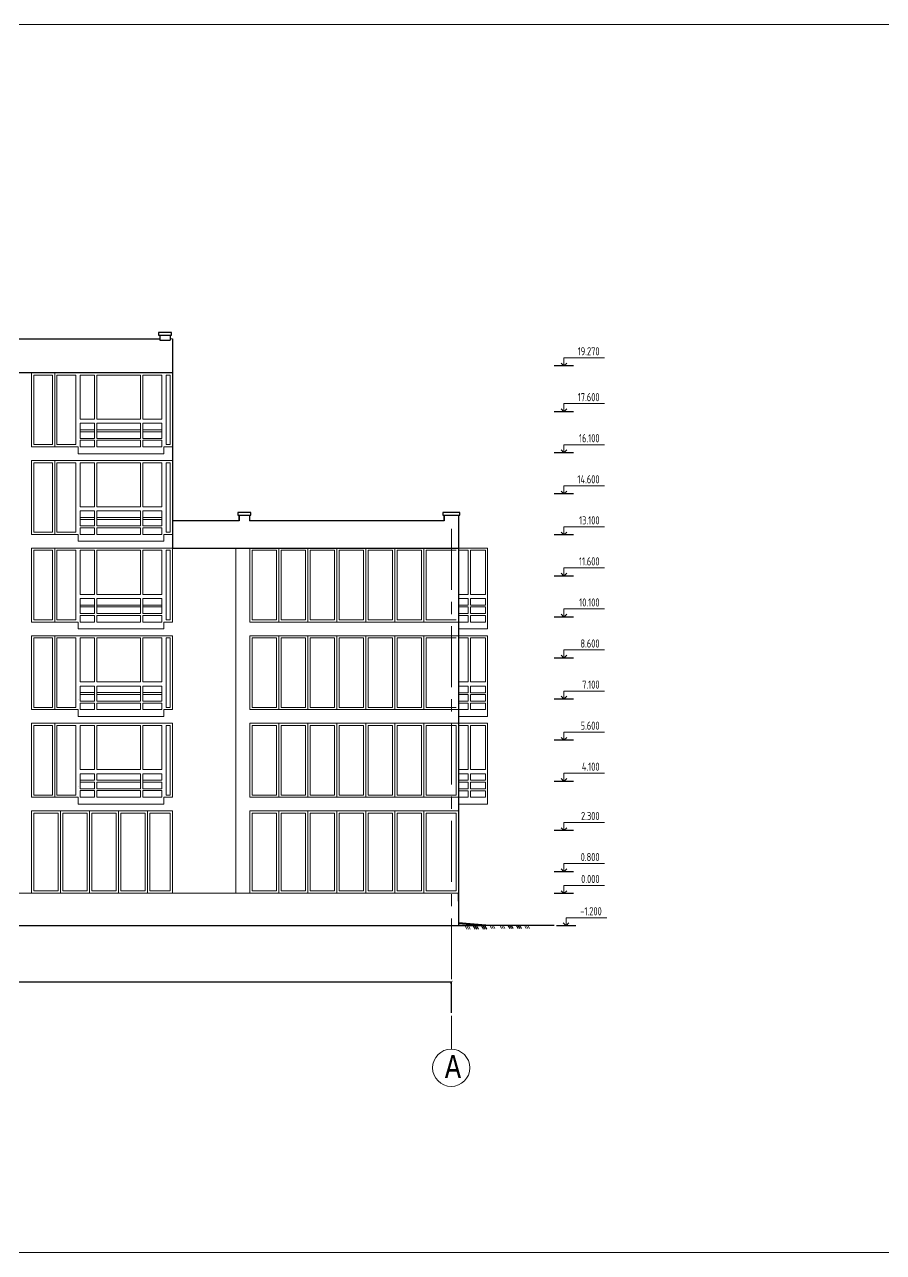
# Model space of a CAD drawing. Header units: millimetres. Extents: x -689206 to 4969298, y -1019800 to 703299.
# Drawn here: x 751656 to 783052, y -754220 to -709365 of the extents above; entities that cross this region are included whole.
import ezdxf

# ---------------------------------------------------------------- set-up
doc = ezdxf.new("R2010")
doc.units = ezdxf.units.MM
doc.linetypes.add('осеваяX2', pattern=[101.6, 63.5, -12.7, 12.7, -12.7])
doc.layers.add('РАЗМЕРЫ', color=7, linetype='Continuous', lineweight=9)
for name, color, linetype in [('разрез1-1', 7, 'Continuous'), ('разрез2-2', 7, 'Continuous'), ('сетка', 104, 'Continuous')]:
    doc.layers.add(name, color=color, linetype=linetype)
doc.styles.add('Аннотативный', font='isocteur.ttf', dxfattribs={"width": 0.7, "height": 250})
doc.dimstyles.new('Аннотативный', dxfattribs={"dimscale": 0, "dimtxt": 250, "dimasz": 100, "dimexe": 1.25, "dimexo": 0.625, "dimtad": 1, "dimdec": 0, "dimtxsty": 'Аннотативный', "dimblk": 'ARCHTICK', "dimcen": 2.5, "dimadec": 0, "dimazin": 0, "dimtfac": 1, "dimtdec": 0, "dimtmove": 0, "dimatfit": 3, "dimfxl": 1, "dimarcsym": 0})

# ---------------------------------------------------------------- blocks, each defined once
blk = doc.blocks.new('_ArchTick')
at = {"color": 0, "linetype": 'ByBlock', "const_width": 0.15}
blk.add_lwpolyline([(-0.5, -0.5), (0.5, 0.5)], dxfattribs=at)
blk = doc.blocks.new('*D4720')
at = {"layer": 'Defpoints', "color": 0, "lineweight": 5, "ltscale": 35, "transparency": 16777216}
for p in [(729499, -744348), (729499, -744348), (767258, -745467)]:
    blk.add_point(p, dxfattribs=at)
at = {"layer": 'РАЗМЕРЫ', "color": 0, "lineweight": -2, "ltscale": 35, "transparency": 16777216}
for p, q in [((767258, -744348), (729499, -744348)), ((729499, -744349), (729499, -744349)), ((767258, -745467), (767258, -744347))]:
    blk.add_line(p, q, dxfattribs=at)
at = {"layer": 'РАЗМЕРЫ', "color": 0, "lineweight": -2, "ltscale": 35, "transparency": 16777216, "xscale": 100, "yscale": 100, "zscale": 100, "rotation": 180}
blk.add_blockref('_ArchTick', (729499, -744348), dxfattribs=at)
at = {"layer": 'РАЗМЕРЫ', "color": 0, "lineweight": -2, "ltscale": 35, "transparency": 16777216, "xscale": 100, "yscale": 100, "zscale": 100}
blk.add_blockref('_ArchTick', (767258, -744348), dxfattribs=at)
at = {"layer": 'РАЗМЕРЫ', "color": 0, "lineweight": 5, "ltscale": 35, "transparency": 16777216, "insert": (748378, -744222), "char_height": 250, "attachment_point": 5, "style": 'Аннотативный'}
blk.add_mtext('37700', dxfattribs=at)

msp = doc.modelspace()

# ---------------------------------------------------------------- linework, layer by layer
at = {"layer": 'РАЗМЕРЫ', "lineweight": 30, "ltscale": 35}
for p, q in [((738827.6, -720839.6), (756602.7, -720839.6)), ((756602.7, -720891.3), (756982.7, -720891.3)), ((757062.7, -720839.6), (757062.7, -728491.3)), ((757062.7, -722091.3), (738420.7, -722091.3)), ((759500.8, -727491.3), (757062.7, -727491.3)), ((759500.8, -727191.3), (759450.8, -727191.3)), ((759450.8, -727191.3), (759450.8, -727291.3)), ((759450.8, -727291.3), (759500.8, -727291.3)), ((759930.8, -727191.3), (759500.8, -727191.3)), ((759500.8, -727291.3), (759500.8, -727491.3)), ((759500.8, -727491.3), (759500.8, -727291.3)), ((759500.8, -727491.3), (759500.8, -727291.3)), ((759500.8, -727291.3), (759880.8, -727291.3)), ((759880.8, -727291.3), (759880.8, -727491.3)), ((759880.8, -727291.3), (759930.8, -727291.3)), ((766999, -727491.3), (759880.8, -727491.3)), ((759930.8, -727291.3), (759930.8, -727191.3)), ((766999, -727191.3), (766949, -727191.3)), ((766949, -727191.3), (766949, -727291.3)), ((766949, -727291.3), (766999, -727291.3)), ((767562.8, -727191.3), (766999, -727191.3)), ((766999, -727491.3), (766999, -727291.3)), ((766999, -727291.3), (767512.8, -727291.3)), ((766999, -727291.3), (766999, -727491.3)), ((767512.8, -727291.3), (767512.8, -741091.3)), ((767512.8, -727291.3), (767562.8, -727291.3)), ((767562.8, -727291.3), (767562.8, -727191.3)), ((757062.7, -728491.3), (767512.8, -728491.3)), ((767512.8, -741391.3), (767512.8, -741091.3)), ((767512.8, -741091.3), (767512.8, -742291.3)), ((767512.8, -742291.3), (729190.8, -742291.3))]:
    msp.add_line(p, q, dxfattribs=at)
at = {"layer": 'РАЗМЕРЫ', "lineweight": 5, "ltscale": 35}
for p, q in [((756982.7, -720839.6), (757062.7, -720839.6)), ((751910.7, -722091.3), (751910.7, -724791.3)), ((752680.4, -722171.3), (751990.7, -722171.3)), ((751990.7, -722171.3), (751990.7, -724711.3)), ((752680.4, -722171.3), (752680.4, -724711.3)), ((752760.4, -724791.3), (752760.4, -722091.3)), ((753530, -722171.3), (752840.4, -722171.3)), ((752840.4, -722171.3), (752840.4, -724711.3)), ((753530, -724711.3), (753530, -722171.3)), ((753690, -723781), (753690, -722171.3)), ((754218.7, -722171.3), (753690, -722171.3)), ((754218.7, -723781), (754218.7, -722171.3)), ((754298.7, -722171.3), (754298.7, -723781)), ((755898.7, -722171.3), (754298.7, -722171.3)), ((755898.7, -723781), (755898.7, -722171.3)), ((755978.7, -722171.3), (755978.7, -723781)), ((756680, -722171.3), (755978.7, -722171.3)), ((756680, -723781), (756680, -722171.3)), ((756750, -722091.3), (756830, -722091.3)), ((756830, -722171.3), (756830, -724711.3)), ((756982.7, -722171.3), (756830, -722171.3)), ((756982.7, -724711.3), (756982.7, -722171.3)), ((754218.7, -723781), (753690, -723781)), ((753690, -724481), (753690, -723931)), ((753690, -724171), (753690, -723931)), ((753690, -723931), (754218.7, -723931)), ((754218.7, -724481), (754218.7, -723931)), ((755898.7, -723781), (754298.7, -723781)), ((754298.7, -723931), (754298.7, -724481)), ((754298.7, -723931), (755898.7, -723931)), ((755898.7, -724481), (755898.7, -723931)), ((756680, -723781), (755978.7, -723781)), ((755978.7, -723931), (755978.7, -724481)), ((755978.7, -723931), (756680, -723931)), ((756680, -724481), (756680, -723931)), ((754218.7, -724171), (753690, -724171)), ((753690, -724481), (753690, -724241)), ((753690, -724241), (754218.7, -724241)), ((755898.7, -724171), (754298.7, -724171)), ((754298.7, -724241), (755898.7, -724241)), ((756680, -724171), (755978.7, -724171)), ((755978.7, -724241), (756680, -724241)), ((756680, -724241), (756680, -724171)), ((753610, -724791.3), (751910.7, -724791.3)), ((751990.7, -724711.3), (752680.4, -724711.3)), ((752840.4, -724711.3), (753530, -724711.3)), ((753610, -724791.3), (753610, -725041.3)), ((753690, -724481), (754218.7, -724481)), ((754218.7, -724551), (753690, -724551)), ((753690, -724791.3), (753690, -724551)), ((754218.7, -724791.3), (753690, -724791.3)), ((754218.7, -724791.3), (753690, -724791.3)), ((754218.7, -724791.3), (754218.7, -724551)), ((754298.7, -724481), (755898.7, -724481)), ((754298.7, -724551), (754298.7, -724791.3)), ((755898.7, -724551), (754298.7, -724551)), ((755898.7, -724791.3), (754298.7, -724791.3)), ((755898.7, -724791.3), (754298.7, -724791.3)), ((755898.7, -724791.3), (755898.7, -724551)), ((755978.7, -724481), (756680, -724481)), ((755978.7, -724551), (755978.7, -724791.3)), ((756680, -724551), (755978.7, -724551)), ((756680, -724791.3), (755978.7, -724791.3)), ((756680, -724791.3), (755978.7, -724791.3)), ((756680, -724791.3), (756680, -724551)), ((757062.7, -724791.3), (756750, -724791.3)), ((756750, -724791.3), (756750, -725041.3)), ((756750, -724791.3), (756750, -724841.3)), ((756830, -724711.3), (756982.7, -724711.3)), ((757062.7, -725291.3), (757062.7, -724791.3)), ((751910.7, -725291.3), (751910.7, -727991.3)), ((751910.7, -725291.3), (757062.7, -725291.3)), ((752760.4, -727991.3), (752760.4, -725291.3)), ((756750, -725041.3), (753610, -725041.3)), ((752680.4, -725371.3), (751990.7, -725371.3)), ((751990.7, -725371.3), (751990.7, -727911.3)), ((752680.4, -725371.3), (752680.4, -727911.3)), ((753530, -725371.3), (752840.4, -725371.3)), ((752840.4, -725371.3), (752840.4, -727911.3)), ((753530, -727911.3), (753530, -725371.3)), ((753690, -726981), (753690, -725371.3)), ((754218.7, -725371.3), (753690, -725371.3)), ((754218.7, -726981), (754218.7, -725371.3)), ((754298.7, -725371.3), (754298.7, -726981)), ((755898.7, -725371.3), (754298.7, -725371.3)), ((755898.7, -726981), (755898.7, -725371.3)), ((755978.7, -725371.3), (755978.7, -726981)), ((756680, -725371.3), (755978.7, -725371.3)), ((756680, -726981), (756680, -725371.3)), ((756830, -725371.3), (756830, -727911.3)), ((756982.7, -725371.3), (756830, -725371.3)), ((756982.7, -727911.3), (756982.7, -725371.3)), ((754218.7, -726981), (753690, -726981)), ((755898.7, -726981), (754298.7, -726981)), ((756680, -726981), (755978.7, -726981)), ((753690, -727681), (753690, -727131)), ((753690, -727371), (753690, -727131)), ((753690, -727131), (754218.7, -727131)), ((754218.7, -727371), (753690, -727371)), ((753690, -727681), (753690, -727441)), ((753690, -727441), (754218.7, -727441)), ((754218.7, -727681), (754218.7, -727131)), ((754298.7, -727131), (754298.7, -727681)), ((754298.7, -727131), (755898.7, -727131)), ((755898.7, -727371), (754298.7, -727371)), ((754298.7, -727441), (755898.7, -727441)), ((755898.7, -727681), (755898.7, -727131)), ((755978.7, -727131), (755978.7, -727681)), ((755978.7, -727131), (756680, -727131)), ((756680, -727371), (755978.7, -727371)), ((755978.7, -727441), (756680, -727441)), ((756680, -727681), (756680, -727131)), ((756680, -727441), (756680, -727371)), ((753610, -727991.3), (751910.7, -727991.3)), ((751990.7, -727911.3), (752680.4, -727911.3)), ((752840.4, -727911.3), (753530, -727911.3)), ((753610, -727991.3), (753610, -728241.3)), ((753610, -727991.3), (753610, -728241.3)), ((753690, -727681), (754218.7, -727681)), ((754218.7, -727751), (753690, -727751)), ((753690, -727991.3), (753690, -727751)), ((754218.7, -727991.3), (753690, -727991.3)), ((754218.7, -727991.3), (754218.7, -727751)), ((754298.7, -727681), (755898.7, -727681)), ((754298.7, -727751), (754298.7, -727991.3)), ((755898.7, -727751), (754298.7, -727751)), ((755898.7, -727991.3), (754298.7, -727991.3)), ((755898.7, -727991.3), (755898.7, -727751)), ((755978.7, -727681), (756680, -727681)), ((755978.7, -727751), (755978.7, -727991.3)), ((756680, -727751), (755978.7, -727751)), ((756680, -727991.3), (755978.7, -727991.3)), ((756680, -727991.3), (756680, -727751)), ((757062.7, -727991.3), (756750, -727991.3)), ((756750, -727991.3), (756750, -728241.3)), ((756750, -727991.3), (756750, -728041.3)), ((756830, -727911.3), (756982.7, -727911.3)), ((757062.7, -728491.3), (757062.7, -727991.3)), ((756750, -728241.3), (753610, -728241.3)), ((751910.7, -728491.3), (751910.7, -731191.3)), ((757062.7, -728491.3), (751910.7, -728491.3)), ((752680.4, -728571.3), (751990.7, -728571.3)), ((751990.7, -728571.3), (751990.7, -731111.3)), ((752680.4, -728571.3), (752680.4, -731111.3)), ((752760.4, -731191.3), (752760.4, -728491.3)), ((753530, -728571.3), (752840.4, -728571.3)), ((752840.4, -728571.3), (752840.4, -731111.3)), ((753530, -731111.3), (753530, -728571.3)), ((753690, -730181), (753690, -728571.3)), ((754218.7, -728571.3), (753690, -728571.3)), ((754218.7, -730181), (754218.7, -728571.3)), ((754298.7, -728571.3), (754298.7, -730181)), ((755898.7, -728571.3), (754298.7, -728571.3)), ((755898.7, -730181), (755898.7, -728571.3)), ((755978.7, -728571.3), (755978.7, -730181)), ((756680, -728571.3), (755978.7, -728571.3)), ((756680, -730181), (756680, -728571.3)), ((756830, -728571.3), (756830, -731111.3)), ((756982.7, -728571.3), (756830, -728571.3)), ((756982.7, -731111.3), (756982.7, -728571.3)), ((757062.7, -728491.3), (757062.7, -731191.3)), ((759383.2, -728491.3), (759383.2, -741091.3)), ((759890.7, -728491.3), (759890.7, -731191.3)), ((759970.7, -731111.3), (759970.7, -728571.3)), ((759970.7, -728571.3), (760870.7, -728571.3)), ((760870.7, -731111.3), (760870.7, -728571.3)), ((760870.7, -731111.3), (760870.7, -728571.3)), ((760950.7, -731111.3), (760950.7, -728491.3)), ((760950.7, -728491.3), (760950.7, -731191.3)), ((760950.7, -731191.3), (760950.7, -728491.3)), ((761030.7, -731111.3), (761030.7, -728571.3)), ((761030.7, -728571.3), (761930.7, -728571.3)), ((761930.7, -728571.3), (761930.7, -731111.3)), ((761930.7, -731111.3), (761930.7, -728571.3)), ((761930.7, -731111.3), (761930.7, -728571.3)), ((762010.7, -731111.3), (762010.7, -728491.3)), ((762010.7, -728491.3), (762010.7, -731191.3)), ((762010.7, -731191.3), (762010.7, -728491.3)), ((762090.7, -731111.3), (762090.7, -728571.3)), ((762090.7, -728571.3), (762990.7, -728571.3)), ((762990.7, -728571.3), (762990.7, -731111.3)), ((762990.7, -728571.3), (762990.7, -731111.3)), ((762990.7, -731111.3), (762990.7, -728571.3)), ((762990.7, -731111.3), (762990.7, -728571.3)), ((763070.7, -731111.3), (763070.7, -728491.3)), ((763070.7, -728491.3), (763070.7, -731191.3)), ((763070.7, -731191.3), (763070.7, -728491.3)), ((763150.7, -731111.3), (763150.7, -728571.3)), ((763150.7, -728571.3), (764050.7, -728571.3)), ((764050.7, -728571.3), (764050.7, -731111.3)), ((764050.7, -728571.3), (764050.7, -731111.3)), ((764050.7, -728571.3), (764050.7, -731111.3)), ((764050.7, -731111.3), (764050.7, -728571.3)), ((764050.7, -731111.3), (764050.7, -728571.3)), ((764130.7, -731111.3), (764130.7, -728491.3)), ((764130.7, -728491.3), (764130.7, -731191.3)), ((764130.7, -731191.3), (764130.7, -728491.3)), ((764210.7, -731111.3), (764210.7, -728571.3)), ((764210.7, -728571.3), (765110.7, -728571.3)), ((765110.7, -728571.3), (765110.7, -731111.3)), ((765110.7, -728571.3), (765110.7, -731111.3)), ((765110.7, -728571.3), (765110.7, -731111.3)), ((765110.7, -728571.3), (765110.7, -731111.3)), ((765110.7, -731111.3), (765110.7, -728571.3)), ((765110.7, -731111.3), (765110.7, -728571.3)), ((765190.7, -731111.3), (765190.7, -728491.3)), ((765190.7, -728491.3), (765190.7, -731191.3)), ((765190.7, -731191.3), (765190.7, -728491.3)), ((765270.7, -731111.3), (765270.7, -728571.3)), ((765270.7, -728571.3), (766170.7, -728571.3)), ((767512.8, -728491.3), (765836.1, -728491.3)), ((766170.7, -728571.3), (766170.7, -731111.3)), ((766170.7, -728571.3), (766170.7, -731111.3)), ((766170.7, -728571.3), (766170.7, -731111.3)), ((766170.7, -728571.3), (766170.7, -731111.3)), ((766170.7, -728571.3), (766170.7, -731111.3)), ((766170.7, -731111.3), (766170.7, -728571.3)), ((766170.7, -731111.3), (766170.7, -728571.3)), ((766250.7, -731111.3), (766250.7, -728491.3)), ((766250.7, -728491.3), (766250.7, -731191.3)), ((766250.7, -731191.3), (766250.7, -728491.3)), ((766330.7, -731111.3), (766330.7, -728571.3)), ((766330.7, -728571.3), (767431.5, -728571.3)), ((767512.8, -731191.3), (767512.8, -728491.3)), ((768582.8, -728491.3), (767512.8, -728491.3)), ((767512.8, -728491.3), (767762.8, -728491.3)), ((767512.8, -728571.3), (767873.4, -728571.3)), ((767873.4, -730181.3), (767873.4, -728571.3)), ((767953.4, -728571.3), (768502.8, -728571.3)), ((767953.4, -728571.3), (767953.4, -730181.3)), ((768502.8, -728571.3), (768502.8, -730181.3)), ((768582.8, -731191.3), (768582.8, -728491.3)), ((754218.7, -730181), (753690, -730181)), ((755898.7, -730181), (754298.7, -730181)), ((756680, -730181), (755978.7, -730181)), ((767873.4, -730181.3), (767512.8, -730181.3)), ((768502.8, -730181.3), (767953.4, -730181.3)), ((753690, -730881), (753690, -730331)), ((753690, -730571), (753690, -730331)), ((753690, -730331), (754218.7, -730331)), ((754218.7, -730571), (753690, -730571)), ((753690, -730881), (753690, -730641)), ((753690, -730641), (754218.7, -730641)), ((754218.7, -730881), (754218.7, -730331)), ((754298.7, -730331), (754298.7, -730881)), ((754298.7, -730331), (755898.7, -730331)), ((755898.7, -730571), (754298.7, -730571)), ((754298.7, -730641), (755898.7, -730641)), ((755898.7, -730881), (755898.7, -730331)), ((755978.7, -730331), (755978.7, -730881)), ((755978.7, -730331), (756680, -730331)), ((756680, -730571), (755978.7, -730571)), ((755978.7, -730641), (756680, -730641)), ((756680, -730881), (756680, -730331)), ((756680, -730641), (756680, -730571)), ((767512.8, -730331.3), (767873.4, -730331.3)), ((767512.8, -730571.3), (767873.4, -730571.3)), ((767873.4, -730641.3), (767512.8, -730641.3)), ((767873.4, -730571.3), (767873.4, -730331.3)), ((767873.4, -730881.3), (767873.4, -730641.3)), ((767953.4, -730331.3), (768502.8, -730331.3)), ((767953.4, -730331.3), (767953.4, -730571.3)), ((767953.4, -730571.3), (768502.8, -730571.3)), ((768502.8, -730641.3), (767953.4, -730641.3)), ((767953.4, -730641.3), (767953.4, -730881.3)), ((768502.8, -730331.3), (768502.8, -730571.3)), ((768502.8, -730641.3), (768502.8, -730881.3)), ((751990.7, -731111.3), (752680.4, -731111.3)), ((752840.4, -731111.3), (753530, -731111.3)), ((753690, -730881), (754218.7, -730881)), ((754218.7, -730951), (753690, -730951)), ((753690, -731191.3), (753690, -730951)), ((754218.7, -731191.3), (754218.7, -730951)), ((754298.7, -730881), (755898.7, -730881)), ((754298.7, -730951), (754298.7, -731191.3)), ((755898.7, -730951), (754298.7, -730951)), ((755898.7, -731191.3), (755898.7, -730951)), ((755978.7, -730881), (756680, -730881)), ((755978.7, -730951), (755978.7, -731191.3)), ((756680, -730951), (755978.7, -730951)), ((756680, -731191.3), (756680, -730951)), ((756830, -731111.3), (756982.7, -731111.3)), ((760870.7, -731111.3), (759970.7, -731111.3)), ((759970.7, -731111.3), (760870.7, -731111.3)), ((759970.7, -731111.3), (760870.7, -731111.3)), ((761930.7, -731111.3), (761030.7, -731111.3)), ((761030.7, -731111.3), (761240.7, -731111.3)), ((761320.7, -731111.3), (761400.7, -731111.3)), ((762990.7, -731111.3), (762090.7, -731111.3)), ((764050.7, -731111.3), (763150.7, -731111.3)), ((765110.7, -731111.3), (764210.7, -731111.3)), ((766170.7, -731111.3), (765270.7, -731111.3)), ((767431.5, -731111.3), (766330.7, -731111.3)), ((767512.8, -730881.3), (767873.4, -730881.3)), ((767873.4, -730951.3), (767512.8, -730951.3)), ((767873.4, -731191.3), (767873.4, -730951.3)), ((767953.4, -730881.3), (768502.8, -730881.3)), ((768502.8, -730951.3), (767953.4, -730951.3)), ((767953.4, -730951.3), (767953.4, -731191.3)), ((768502.8, -730951.3), (768502.8, -731191.3)), ((751910.7, -731191.3), (753610, -731191.3)), ((753610, -731191.3), (753610, -731441.3)), ((753610, -731191.3), (753610, -731441.3)), ((756750, -731441.3), (753610, -731441.3)), ((753690, -731191.3), (754218.7, -731191.3)), ((754298.7, -731191.3), (755898.7, -731191.3)), ((755978.7, -731191.3), (756680, -731191.3)), ((756750, -731191.3), (757062.7, -731191.3)), ((756750, -731191.3), (756750, -731441.3)), ((756750, -731191.3), (756750, -731241.3)), ((759890.7, -731191.3), (767512.8, -731191.3)), ((767873.4, -731191.3), (767512.8, -731191.3)), ((767512.8, -731441.3), (768582.8, -731441.3)), ((767512.8, -731441.3), (768582.8, -731441.3)), ((768582.8, -731441.3), (767512.8, -731441.3)), ((768502.8, -731191.3), (767953.4, -731191.3)), ((768582.8, -731441.3), (768582.8, -731191.3)), ((751910.7, -731691.3), (751910.7, -734391.3)), ((757062.7, -731691.3), (751910.7, -731691.3)), ((752680.4, -731771.3), (751990.7, -731771.3)), ((751990.7, -731771.3), (751990.7, -734311.3)), ((752680.4, -731771.3), (752680.4, -734311.3)), ((752760.4, -734391.3), (752760.4, -731691.3)), ((753530, -731771.3), (752840.4, -731771.3)), ((752840.4, -731771.3), (752840.4, -734311.3)), ((753530, -734311.3), (753530, -731771.3)), ((753690, -733381), (753690, -731771.3)), ((754218.7, -731771.3), (753690, -731771.3)), ((754218.7, -733381), (754218.7, -731771.3)), ((754298.7, -731771.3), (754298.7, -733381)), ((755898.7, -731771.3), (754298.7, -731771.3)), ((755898.7, -733381), (755898.7, -731771.3)), ((755978.7, -731771.3), (755978.7, -733381)), ((756680, -731771.3), (755978.7, -731771.3)), ((756680, -733381), (756680, -731771.3)), ((756830, -731771.3), (756830, -734311.3)), ((756982.7, -731771.3), (756830, -731771.3)), ((756982.7, -734311.3), (756982.7, -731771.3)), ((757062.7, -731691.3), (757062.7, -734391.3)), ((759890.7, -731691.3), (759890.7, -734391.3)), ((767512.8, -731691.3), (759890.7, -731691.3)), ((759970.7, -734311.3), (759970.7, -731771.3)), ((759970.7, -731771.3), (760870.7, -731771.3)), ((760870.7, -734311.3), (760870.7, -731771.3)), ((760870.7, -734311.3), (760870.7, -731771.3)), ((760950.7, -734311.3), (760950.7, -731691.3)), ((760950.7, -731691.3), (760950.7, -734391.3)), ((760950.7, -734391.3), (760950.7, -731691.3)), ((761030.7, -734311.3), (761030.7, -731771.3)), ((761030.7, -731771.3), (761930.7, -731771.3)), ((761930.7, -731771.3), (761930.7, -734311.3)), ((761930.7, -734311.3), (761930.7, -731771.3)), ((761930.7, -734311.3), (761930.7, -731771.3)), ((762010.7, -734311.3), (762010.7, -731691.3)), ((762010.7, -731691.3), (762010.7, -734391.3)), ((762010.7, -734391.3), (762010.7, -731691.3)), ((762090.7, -734311.3), (762090.7, -731771.3)), ((762090.7, -731771.3), (762990.7, -731771.3)), ((762990.7, -731771.3), (762990.7, -734311.3)), ((762990.7, -731771.3), (762990.7, -734311.3)), ((762990.7, -734311.3), (762990.7, -731771.3)), ((762990.7, -734311.3), (762990.7, -731771.3)), ((763070.7, -734311.3), (763070.7, -731691.3)), ((763070.7, -731691.3), (763070.7, -734391.3)), ((763070.7, -734391.3), (763070.7, -731691.3)), ((763150.7, -734311.3), (763150.7, -731771.3)), ((763150.7, -731771.3), (764050.7, -731771.3)), ((764050.7, -731771.3), (764050.7, -734311.3)), ((764050.7, -731771.3), (764050.7, -734311.3)), ((764050.7, -731771.3), (764050.7, -734311.3)), ((764050.7, -734311.3), (764050.7, -731771.3)), ((764050.7, -734311.3), (764050.7, -731771.3)), ((764130.7, -734311.3), (764130.7, -731691.3)), ((764130.7, -731691.3), (764130.7, -734391.3)), ((764130.7, -734391.3), (764130.7, -731691.3)), ((764210.7, -734311.3), (764210.7, -731771.3)), ((764210.7, -731771.3), (765110.7, -731771.3)), ((765110.7, -731771.3), (765110.7, -734311.3)), ((765110.7, -731771.3), (765110.7, -734311.3)), ((765110.7, -731771.3), (765110.7, -734311.3)), ((765110.7, -731771.3), (765110.7, -734311.3)), ((765110.7, -734311.3), (765110.7, -731771.3)), ((765110.7, -734311.3), (765110.7, -731771.3)), ((765190.7, -734311.3), (765190.7, -731691.3)), ((765190.7, -731691.3), (765190.7, -734391.3)), ((765190.7, -734391.3), (765190.7, -731691.3)), ((765270.7, -734311.3), (765270.7, -731771.3)), ((765270.7, -731771.3), (766170.7, -731771.3)), ((766170.7, -731771.3), (766170.7, -734311.3)), ((766170.7, -731771.3), (766170.7, -734311.3)), ((766170.7, -731771.3), (766170.7, -734311.3)), ((766170.7, -731771.3), (766170.7, -734311.3)), ((766170.7, -731771.3), (766170.7, -734311.3)), ((766170.7, -734311.3), (766170.7, -731771.3)), ((766170.7, -734311.3), (766170.7, -731771.3)), ((766250.7, -734311.3), (766250.7, -731691.3)), ((766250.7, -731691.3), (766250.7, -734391.3)), ((766250.7, -734391.3), (766250.7, -731691.3)), ((766330.7, -734311.3), (766330.7, -731771.3)), ((766330.7, -731771.3), (767431.5, -731771.3)), ((767512.8, -734391.3), (767512.8, -731691.3)), ((768582.8, -731691.3), (767512.8, -731691.3)), ((767512.8, -731691.3), (767762.8, -731691.3)), ((767512.8, -731771.3), (767873.4, -731771.3)), ((767873.4, -733381.3), (767873.4, -731771.3)), ((767953.4, -731771.3), (768502.8, -731771.3)), ((767953.4, -731771.3), (767953.4, -733381.3)), ((768502.8, -731771.3), (768502.8, -733381.3)), ((768582.8, -734391.3), (768582.8, -731691.3)), ((754218.7, -733381), (753690, -733381)), ((755898.7, -733381), (754298.7, -733381)), ((756680, -733381), (755978.7, -733381)), ((767873.4, -733381.3), (767512.8, -733381.3)), ((768502.8, -733381.3), (767953.4, -733381.3)), ((753690, -734081), (753690, -733531)), ((753690, -733771), (753690, -733531)), ((753690, -733531), (754218.7, -733531)), ((754218.7, -733771), (753690, -733771)), ((754218.7, -734081), (754218.7, -733531)), ((754298.7, -733531), (754298.7, -734081)), ((754298.7, -733531), (755898.7, -733531)), ((755898.7, -733771), (754298.7, -733771)), ((755898.7, -734081), (755898.7, -733531)), ((755978.7, -733531), (755978.7, -734081)), ((755978.7, -733531), (756680, -733531)), ((756680, -733771), (755978.7, -733771)), ((756680, -734081), (756680, -733531)), ((756680, -733841), (756680, -733771)), ((767512.8, -733531.3), (767873.4, -733531.3)), ((767512.8, -733771.3), (767873.4, -733771.3)), ((767873.4, -733771.3), (767873.4, -733531.3)), ((767953.4, -733531.3), (768502.8, -733531.3)), ((767953.4, -733531.3), (767953.4, -733771.3)), ((767953.4, -733771.3), (768502.8, -733771.3)), ((768502.8, -733531.3), (768502.8, -733771.3)), ((753610, -734011), (753610, -734011)), ((753690, -734081), (753690, -733841)), ((753690, -733841), (754218.7, -733841)), ((753690, -734081), (754218.7, -734081)), ((754218.7, -734151), (753690, -734151)), ((753690, -734391.3), (753690, -734151)), ((754218.7, -734391.3), (754218.7, -734151)), ((754298.7, -733841), (755898.7, -733841)), ((754298.7, -734081), (755898.7, -734081)), ((754298.7, -734151), (754298.7, -734391.3)), ((755898.7, -734151), (754298.7, -734151)), ((755898.7, -734391.3), (755898.7, -734151)), ((755978.7, -733841), (756680, -733841)), ((755978.7, -734081), (756680, -734081)), ((755978.7, -734151), (755978.7, -734391.3)), ((756680, -734151), (755978.7, -734151)), ((756680, -734391.3), (756680, -734151)), ((767873.4, -733841.3), (767512.8, -733841.3)), ((767512.8, -734081.3), (767873.4, -734081.3)), ((767873.4, -734151.3), (767512.8, -734151.3)), ((767873.4, -734081.3), (767873.4, -733841.3)), ((767873.4, -734391.3), (767873.4, -734151.3)), ((768502.8, -733841.3), (767953.4, -733841.3)), ((767953.4, -733841.3), (767953.4, -734081.3)), ((767953.4, -734081.3), (768502.8, -734081.3)), ((768502.8, -734151.3), (767953.4, -734151.3)), ((767953.4, -734151.3), (767953.4, -734391.3)), ((768502.8, -733841.3), (768502.8, -734081.3)), ((768502.8, -734151.3), (768502.8, -734391.3)), ((751910.7, -734391.3), (753610, -734391.3)), ((751990.7, -734311.3), (752680.4, -734311.3)), ((752840.4, -734311.3), (753530, -734311.3)), ((753610, -734391.3), (753610, -734641.3)), ((753610, -734391.3), (753610, -734441.3)), ((753610, -734641.3), (753610, -734441.3)), ((756750, -734641.3), (753610, -734641.3)), ((753690, -734391.3), (754218.7, -734391.3)), ((753690, -734391.3), (754218.7, -734391.3)), ((754298.7, -734391.3), (755898.7, -734391.3)), ((754298.7, -734391.3), (755898.7, -734391.3)), ((755978.7, -734391.3), (756680, -734391.3)), ((755978.7, -734391.3), (756680, -734391.3)), ((756750, -734391.3), (757062.7, -734391.3)), ((756750, -734391.3), (756750, -734641.3)), ((756750, -734391.3), (756750, -734441.3)), ((756750, -734441.3), (756750, -734641.3)), ((756830, -734311.3), (756982.7, -734311.3)), ((759890.7, -734391.3), (767512.8, -734391.3)), ((760870.7, -734311.3), (759970.7, -734311.3)), ((759970.7, -734311.3), (760870.7, -734311.3)), ((759970.7, -734311.3), (760870.7, -734311.3)), ((761930.7, -734311.3), (761030.7, -734311.3)), ((761030.7, -734311.3), (761240.7, -734311.3)), ((761320.7, -734311.3), (761400.7, -734311.3)), ((762990.7, -734311.3), (762090.7, -734311.3)), ((764050.7, -734311.3), (763150.7, -734311.3)), ((765110.7, -734311.3), (764210.7, -734311.3)), ((766170.7, -734311.3), (765270.7, -734311.3)), ((767431.5, -734311.3), (766330.7, -734311.3)), ((767873.4, -734391.3), (767512.8, -734391.3)), ((767512.8, -734641.3), (768582.8, -734641.3)), ((768582.8, -734641.3), (767512.8, -734641.3)), ((768502.8, -734391.3), (767953.4, -734391.3)), ((768582.8, -734641.3), (768582.8, -734391.3)), ((751910.7, -734891.3), (751910.7, -737591.3)), ((757062.7, -734891.3), (751910.7, -734891.3)), ((752680.4, -734971.3), (751990.7, -734971.3)), ((751990.7, -734971.3), (751990.7, -737511.3)), ((752680.4, -734971.3), (752680.4, -737511.3)), ((752760.4, -737591.3), (752760.4, -734891.3)), ((753530, -734971.3), (752840.4, -734971.3)), ((752840.4, -734971.3), (752840.4, -737511.3)), ((753530, -737511.3), (753530, -734971.3)), ((753690, -736581), (753690, -734971.3)), ((754218.7, -734971.3), (753690, -734971.3)), ((754218.7, -736581), (754218.7, -734971.3)), ((754298.7, -734971.3), (754298.7, -736581)), ((755898.7, -734971.3), (754298.7, -734971.3)), ((755898.7, -736581), (755898.7, -734971.3)), ((755978.7, -734971.3), (755978.7, -736581)), ((756680, -734971.3), (755978.7, -734971.3)), ((756680, -736581), (756680, -734971.3)), ((756830, -734971.3), (756830, -737511.3)), ((756982.7, -734971.3), (756830, -734971.3)), ((756982.7, -737511.3), (756982.7, -734971.3)), ((757062.7, -734891.3), (757062.7, -737591.3)), ((759890.7, -734891.3), (759890.7, -737591.3)), ((767512.8, -734891.3), (759890.7, -734891.3)), ((759890.7, -734891.3), (759890.7, -734971.3)), ((759970.7, -737511.3), (759970.7, -734971.3)), ((759970.7, -734971.3), (760870.7, -734971.3)), ((760870.7, -737511.3), (760870.7, -734971.3)), ((760870.7, -737511.3), (760870.7, -734971.3)), ((760950.7, -737511.3), (760950.7, -734891.3)), ((760950.7, -734891.3), (760950.7, -737591.3)), ((760950.7, -737591.3), (760950.7, -734891.3)), ((761030.7, -737511.3), (761030.7, -734971.3)), ((761030.7, -734971.3), (761930.7, -734971.3)), ((761930.7, -734971.3), (761930.7, -737511.3)), ((761930.7, -737511.3), (761930.7, -734971.3)), ((761930.7, -737511.3), (761930.7, -734971.3)), ((762010.7, -737511.3), (762010.7, -734891.3)), ((762010.7, -734891.3), (762010.7, -737591.3)), ((762010.7, -737591.3), (762010.7, -734891.3)), ((762090.7, -737511.3), (762090.7, -734971.3)), ((762090.7, -734971.3), (762990.7, -734971.3)), ((762990.7, -734971.3), (762990.7, -737511.3)), ((762990.7, -734971.3), (762990.7, -737511.3)), ((762990.7, -737511.3), (762990.7, -734971.3)), ((762990.7, -737511.3), (762990.7, -734971.3)), ((763070.7, -737511.3), (763070.7, -734891.3)), ((763070.7, -734891.3), (763070.7, -737591.3)), ((763070.7, -737591.3), (763070.7, -734891.3)), ((763150.7, -737511.3), (763150.7, -734971.3)), ((763150.7, -734971.3), (764050.7, -734971.3)), ((764050.7, -734971.3), (764050.7, -737511.3)), ((764050.7, -734971.3), (764050.7, -737511.3)), ((764050.7, -734971.3), (764050.7, -737511.3)), ((764050.7, -737511.3), (764050.7, -734971.3)), ((764050.7, -737511.3), (764050.7, -734971.3)), ((764130.7, -737511.3), (764130.7, -734891.3)), ((764130.7, -734891.3), (764130.7, -737591.3)), ((764130.7, -737591.3), (764130.7, -734891.3)), ((764210.7, -737511.3), (764210.7, -734971.3)), ((764210.7, -734971.3), (765110.7, -734971.3)), ((765110.7, -734971.3), (765110.7, -737511.3)), ((765110.7, -734971.3), (765110.7, -737511.3)), ((765110.7, -734971.3), (765110.7, -737511.3)), ((765110.7, -734971.3), (765110.7, -737511.3)), ((765110.7, -737511.3), (765110.7, -734971.3)), ((765110.7, -737511.3), (765110.7, -734971.3)), ((765190.7, -737511.3), (765190.7, -734891.3)), ((765190.7, -734891.3), (765190.7, -737591.3)), ((765190.7, -737591.3), (765190.7, -734891.3)), ((765270.7, -737511.3), (765270.7, -734971.3)), ((765270.7, -734971.3), (766170.7, -734971.3)), ((766170.7, -734971.3), (766170.7, -737511.3)), ((766170.7, -734971.3), (766170.7, -737511.3)), ((766170.7, -734971.3), (766170.7, -737511.3)), ((766170.7, -734971.3), (766170.7, -737511.3)), ((766170.7, -734971.3), (766170.7, -737511.3)), ((766170.7, -737511.3), (766170.7, -734971.3)), ((766170.7, -737511.3), (766170.7, -734971.3)), ((766250.7, -737511.3), (766250.7, -734891.3)), ((766250.7, -734891.3), (766250.7, -737591.3)), ((766250.7, -737591.3), (766250.7, -734891.3)), ((766330.7, -737511.3), (766330.7, -734971.3)), ((766330.7, -734971.3), (767431.5, -734971.3)), ((767431.5, -734971.3), (767431.5, -737511.3)), ((767512.8, -737591.3), (767512.8, -734891.3)), ((768582.8, -734891.3), (767512.8, -734891.3)), ((767512.8, -734891.3), (767762.8, -734891.3)), ((767512.8, -734971.3), (767873.4, -734971.3)), ((767873.4, -736581.3), (767873.4, -734971.3)), ((767953.4, -734971.3), (768502.8, -734971.3)), ((767953.4, -734971.3), (767953.4, -736581.3)), ((768502.8, -734971.3), (768502.8, -736581.3)), ((768582.8, -737591.3), (768582.8, -734891.3)), ((754218.7, -736581), (753690, -736581)), ((753690, -737281), (753690, -736731)), ((753690, -736971), (753690, -736731)), ((753690, -736731), (754218.7, -736731)), ((754218.7, -736971), (753690, -736971)), ((754218.7, -736971), (754218.7, -736731)), ((755898.7, -736581), (754298.7, -736581)), ((754298.7, -736731), (754298.7, -736971)), ((754298.7, -736731), (755898.7, -736731)), ((755898.7, -736971), (754298.7, -736971)), ((755898.7, -737281), (755898.7, -736731)), ((756680, -736581), (755978.7, -736581)), ((755978.7, -736731), (755978.7, -737281)), ((755978.7, -736731), (756680, -736731)), ((756680, -736971), (755978.7, -736971)), ((756680, -736971), (756680, -736731)), ((767873.4, -736581.3), (767512.8, -736581.3)), ((767512.8, -736731.3), (767873.4, -736731.3)), ((767512.8, -736971.3), (767873.4, -736971.3)), ((767873.4, -736971.3), (767873.4, -736731.3)), ((768502.8, -736581.3), (767953.4, -736581.3)), ((767953.4, -736731.3), (768502.8, -736731.3)), ((767953.4, -736731.3), (767953.4, -736971.3)), ((767953.4, -736971.3), (768502.8, -736971.3)), ((768502.8, -736731.3), (768502.8, -736971.3)), ((753610, -737211), (753610, -737211)), ((753690, -737281), (753690, -737041)), ((753690, -737041), (754218.7, -737041)), ((753690, -737281), (754218.7, -737281)), ((754218.7, -737351), (753690, -737351)), ((753690, -737591.3), (753690, -737351)), ((754218.7, -737281), (754218.7, -737041)), ((754218.7, -737591.3), (754218.7, -737351)), ((754298.7, -737041), (754298.7, -737281)), ((754298.7, -737041), (755898.7, -737041)), ((754298.7, -737281), (755898.7, -737281)), ((754298.7, -737351), (754298.7, -737591.3)), ((755898.7, -737351), (754298.7, -737351)), ((755898.7, -737591.3), (755898.7, -737351)), ((755978.7, -737041), (756680, -737041)), ((755978.7, -737281), (756680, -737281)), ((755978.7, -737351), (755978.7, -737591.3)), ((756680, -737351), (755978.7, -737351)), ((756680, -737281), (756680, -737041)), ((756680, -737591.3), (756680, -737351)), ((767873.4, -737041.3), (767512.8, -737041.3)), ((767512.8, -737281.3), (767873.4, -737281.3)), ((767873.4, -737351.3), (767512.8, -737351.3)), ((767873.4, -737281.3), (767873.4, -737041.3)), ((767873.4, -737591.3), (767873.4, -737351.3)), ((768502.8, -737041.3), (767953.4, -737041.3)), ((767953.4, -737041.3), (767953.4, -737281.3)), ((767953.4, -737281.3), (768502.8, -737281.3)), ((768502.8, -737351.3), (767953.4, -737351.3)), ((767953.4, -737351.3), (767953.4, -737591.3)), ((768502.8, -737041.3), (768502.8, -737281.3)), ((768502.8, -737351.3), (768502.8, -737591.3)), ((751910.7, -737591.3), (753610, -737591.3)), ((751990.7, -737511.3), (752680.4, -737511.3)), ((752840.4, -737511.3), (753530, -737511.3)), ((753610, -737591.3), (753530, -737591.3)), ((753610, -737591.3), (753610, -737641.3)), ((753610, -737841.3), (753610, -737641.3)), ((756750, -737841.3), (753610, -737841.3)), ((753690, -737591.3), (754218.7, -737591.3)), ((754298.7, -737591.3), (755898.7, -737591.3)), ((755978.7, -737591.3), (756680, -737591.3)), ((756750, -737591.3), (757062.7, -737591.3)), ((756750, -737591.3), (756750, -737641.3)), ((756750, -737641.3), (756750, -737841.3)), ((756830, -737511.3), (756982.7, -737511.3)), ((759890.7, -737591.3), (767512.8, -737591.3)), ((760870.7, -737511.3), (759970.7, -737511.3)), ((759970.7, -737511.3), (760870.7, -737511.3)), ((759970.7, -737511.3), (760870.7, -737511.3)), ((761930.7, -737511.3), (761030.7, -737511.3)), ((761030.7, -737511.3), (761240.7, -737511.3)), ((761320.7, -737511.3), (761400.7, -737511.3)), ((762990.7, -737511.3), (762090.7, -737511.3)), ((764050.7, -737511.3), (763150.7, -737511.3)), ((765110.7, -737511.3), (764210.7, -737511.3)), ((766170.7, -737511.3), (765270.7, -737511.3)), ((767431.5, -737511.3), (766330.7, -737511.3)), ((767873.4, -737591.3), (767512.8, -737591.3)), ((768427.8, -737841.3), (767512.8, -737841.3)), ((768582.8, -737841.3), (767512.8, -737841.3)), ((768502.8, -737591.3), (767953.4, -737591.3)), ((768582.8, -737841.3), (768582.8, -737591.3)), ((751910.7, -738091.3), (751910.7, -741091.3)), ((757062.7, -738091.3), (751910.7, -738091.3)), ((751990.7, -741011.3), (751990.7, -738171.3)), ((751990.7, -738171.3), (752890.7, -738171.3)), ((752890.7, -741011.3), (752890.7, -738171.3)), ((752890.7, -738171.3), (752890.7, -741011.3)), ((752890.7, -738171.3), (752890.7, -741011.3)), ((752890.7, -738171.3), (752890.7, -741011.3)), ((752890.7, -738171.3), (752890.7, -741011.3)), ((752890.7, -738171.3), (752890.7, -741011.3)), ((752890.7, -741011.3), (752890.7, -738171.3)), ((752890.7, -741011.3), (752890.7, -738171.3)), ((752970.7, -741091.3), (752970.7, -738091.3)), ((752970.7, -741011.3), (752970.7, -738171.3)), ((752970.7, -738171.3), (752970.7, -741091.3)), ((753050.7, -738171.3), (753950.7, -738171.3)), ((753050.7, -741011.3), (753050.7, -738171.3)), ((753050.7, -738171.3), (753950.7, -738171.3)), ((753950.7, -738171.3), (753950.7, -741011.3)), ((753950.7, -741011.3), (753950.7, -738171.3)), ((753950.7, -738171.3), (753950.7, -741011.3)), ((753950.7, -738171.3), (753950.7, -741011.3)), ((753950.7, -738171.3), (753950.7, -741011.3)), ((753950.7, -738171.3), (753950.7, -741011.3)), ((753950.7, -738171.3), (753950.7, -741011.3)), ((753950.7, -741011.3), (753950.7, -738171.3)), ((753950.7, -741011.3), (753950.7, -738171.3)), ((754030.7, -741091.3), (754030.7, -738091.3)), ((754030.7, -741011.3), (754030.7, -738171.3)), ((754030.7, -738171.3), (754030.7, -741091.3)), ((754110.7, -738171.3), (755010.7, -738171.3)), ((754110.7, -741011.3), (754110.7, -738171.3)), ((754110.7, -738171.3), (755010.7, -738171.3)), ((755010.7, -738171.3), (755010.7, -741011.3)), ((755010.7, -738171.3), (755010.7, -741011.3)), ((755010.7, -741011.3), (755010.7, -738171.3)), ((755010.7, -738171.3), (755010.7, -741011.3)), ((755010.7, -738171.3), (755010.7, -741011.3)), ((755010.7, -738171.3), (755010.7, -741011.3)), ((755010.7, -738171.3), (755010.7, -741011.3)), ((755010.7, -738171.3), (755010.7, -741011.3)), ((755010.7, -741011.3), (755010.7, -738171.3)), ((755010.7, -741011.3), (755010.7, -738171.3)), ((755090.7, -741091.3), (755090.7, -738091.3)), ((755090.7, -741011.3), (755090.7, -738171.3)), ((755090.7, -738171.3), (755090.7, -741091.3)), ((755170.7, -738171.3), (756070.7, -738171.3)), ((755170.7, -741011.3), (755170.7, -738171.3)), ((755170.7, -738171.3), (756070.7, -738171.3)), ((756070.7, -738171.3), (756070.7, -741011.3)), ((756070.7, -738171.3), (756070.7, -741011.3)), ((756070.7, -738171.3), (756070.7, -741011.3)), ((756070.7, -741011.3), (756070.7, -738171.3)), ((756070.7, -738171.3), (756070.7, -741011.3)), ((756070.7, -738171.3), (756070.7, -741011.3)), ((756070.7, -738171.3), (756070.7, -741011.3)), ((756070.7, -738171.3), (756070.7, -741011.3)), ((756070.7, -738171.3), (756070.7, -741011.3)), ((756070.7, -741011.3), (756070.7, -738171.3)), ((756070.7, -741011.3), (756070.7, -738171.3)), ((756150.7, -741091.3), (756150.7, -738091.3)), ((756150.7, -741011.3), (756150.7, -738171.3)), ((756150.7, -738171.3), (756150.7, -741091.3)), ((756230.7, -738171.3), (756982.7, -738171.3)), ((756230.7, -741011.3), (756230.7, -738171.3)), ((756982.7, -738171.3), (756982.7, -741011.3)), ((757062.7, -738091.3), (757062.7, -741091.3)), ((757062.7, -741091.3), (757062.7, -738091.3)), ((757062.7, -738171.3), (757062.7, -738171.3)), ((759890.7, -738091.3), (759890.7, -741091.3)), ((767512.8, -738091.3), (759890.7, -738091.3)), ((759970.7, -741011.3), (759970.7, -738171.3)), ((759970.7, -738171.3), (760870.7, -738171.3)), ((760870.7, -741011.3), (760870.7, -738171.3)), ((760870.7, -741011.3), (760870.7, -738171.3)), ((760950.7, -741091.3), (760950.7, -738091.3)), ((760950.7, -741011.3), (760950.7, -738171.3)), ((760950.7, -738171.3), (760950.7, -741091.3)), ((761030.7, -738171.3), (761930.7, -738171.3)), ((761030.7, -741011.3), (761030.7, -738171.3)), ((761030.7, -738171.3), (761930.7, -738171.3)), ((761240.7, -738171.3), (761320.7, -738171.3)), ((761400.7, -738171.3), (761930.7, -738171.3)), ((761930.7, -738171.3), (761930.7, -741011.3)), ((761930.7, -741011.3), (761930.7, -738171.3)), ((761930.7, -741011.3), (761930.7, -738171.3)), ((762010.7, -741091.3), (762010.7, -738091.3)), ((762010.7, -741011.3), (762010.7, -738171.3)), ((762010.7, -738171.3), (762010.7, -741091.3)), ((762090.7, -738171.3), (762990.7, -738171.3)), ((762090.7, -738171.3), (762670.7, -738171.3)), ((762090.7, -741011.3), (762090.7, -738171.3)), ((762090.7, -738171.3), (762990.7, -738171.3)), ((762990.7, -738171.3), (762990.7, -741011.3)), ((762990.7, -738171.3), (762990.7, -741011.3)), ((762990.7, -741011.3), (762990.7, -738171.3)), ((762990.7, -741011.3), (762990.7, -738171.3)), ((763070.7, -741091.3), (763070.7, -738091.3)), ((763070.7, -741011.3), (763070.7, -738171.3)), ((763070.7, -738171.3), (763070.7, -741091.3)), ((763150.7, -738171.3), (764050.7, -738171.3)), ((763150.7, -741011.3), (763150.7, -738171.3)), ((763150.7, -738171.3), (764050.7, -738171.3)), ((764050.7, -738171.3), (764050.7, -741011.3)), ((764050.7, -738171.3), (764050.7, -741011.3)), ((764050.7, -738171.3), (764050.7, -741011.3)), ((764050.7, -741011.3), (764050.7, -738171.3)), ((764050.7, -741011.3), (764050.7, -738171.3)), ((764130.7, -741091.3), (764130.7, -738091.3)), ((764130.7, -741011.3), (764130.7, -738171.3)), ((764130.7, -738171.3), (764130.7, -741091.3)), ((764210.7, -738171.3), (765110.7, -738171.3)), ((764210.7, -741011.3), (764210.7, -738171.3)), ((764210.7, -738171.3), (765110.7, -738171.3)), ((765110.7, -738171.3), (765110.7, -741011.3)), ((765110.7, -738171.3), (765110.7, -741011.3)), ((765110.7, -738171.3), (765110.7, -741011.3)), ((765110.7, -738171.3), (765110.7, -741011.3)), ((765110.7, -741011.3), (765110.7, -738171.3)), ((765110.7, -741011.3), (765110.7, -738171.3)), ((765190.7, -741091.3), (765190.7, -738091.3)), ((765190.7, -741011.3), (765190.7, -738171.3)), ((765190.7, -738171.3), (765190.7, -741091.3)), ((765270.7, -738171.3), (766170.7, -738171.3)), ((765270.7, -741011.3), (765270.7, -738171.3)), ((765270.7, -738171.3), (766170.7, -738171.3)), ((766170.7, -738171.3), (766170.7, -741011.3)), ((766170.7, -738171.3), (766170.7, -741011.3)), ((766170.7, -738171.3), (766170.7, -741011.3)), ((766170.7, -738171.3), (766170.7, -741011.3)), ((766170.7, -738171.3), (766170.7, -741011.3)), ((766170.7, -741011.3), (766170.7, -738171.3)), ((766170.7, -741011.3), (766170.7, -738171.3)), ((766250.7, -741091.3), (766250.7, -738091.3)), ((766250.7, -741011.3), (766250.7, -738171.3)), ((766250.7, -738171.3), (766250.7, -741091.3)), ((766330.7, -738171.3), (767431.5, -738171.3)), ((766330.7, -741011.3), (766330.7, -738171.3)), ((767431.5, -738171.3), (767431.5, -741011.3)), ((767512.8, -741091.3), (767512.8, -738091.3)), ((767512.8, -741091.3), (767512.8, -738091.3)), ((752890.7, -741011.3), (751990.7, -741011.3)), ((751990.7, -741011.3), (752890.7, -741011.3)), ((753950.7, -741011.3), (753050.7, -741011.3)), ((755010.7, -741011.3), (754110.7, -741011.3)), ((756070.7, -741011.3), (755170.7, -741011.3)), ((756982.7, -741011.3), (756230.7, -741011.3)), ((760870.7, -741011.3), (759970.7, -741011.3)), ((759970.7, -741011.3), (760870.7, -741011.3)), ((759970.7, -741011.3), (760870.7, -741011.3)), ((761930.7, -741011.3), (761030.7, -741011.3)), ((761030.7, -741011.3), (761240.7, -741011.3)), ((761320.7, -741011.3), (761400.7, -741011.3)), ((762990.7, -741011.3), (762090.7, -741011.3)), ((764050.7, -741011.3), (763150.7, -741011.3)), ((765110.7, -741011.3), (764210.7, -741011.3)), ((766170.7, -741011.3), (765270.7, -741011.3)), ((767431.5, -741011.3), (766330.7, -741011.3)), ((751910.7, -741091.3), (751990.7, -741091.3)), ((759890.7, -741091.3), (759970.7, -741091.3))]:
    msp.add_line(p, q, dxfattribs=at)
at = {"layer": 'РАЗМЕРЫ', "linetype": 'осеваяX2', "lineweight": 5, "ltscale": 35}
msp.add_line((767257.8, -727791.3), (767257.8, -746794.6), dxfattribs=at)
at = {"layer": 'РАЗМЕРЫ', "lineweight": 9, "ltscale": 35}
msp.add_line((756552.7, -741091.3), (729190.8, -741091.3), dxfattribs=at)
at = {"layer": 'РАЗМЕРЫ', "lineweight": 18, "ltscale": 35}
msp.add_line((756552.7, -741091.3), (767512.8, -741091.3), dxfattribs=at)
at = {"layer": 'РАЗМЕРЫ', "lineweight": 5, "ltscale": 35}
msp.add_lwpolyline([(639384.7, -709364.6), (848589.7, -709364.6), (848589.7, -754220.3), (639384.7, -754220.3)], close=True, dxfattribs=at)
at = {"layer": 'разрез1-1', "lineweight": 30}
for p, q in [((756602.7, -720714.6), (756602.7, -720891.3)), ((756982.7, -720714.6), (756982.7, -720891.3)), ((771725.3, -721835.3), (771016.2, -721835.3)), ((771370.7, -721835.3), (771265.4, -721730)), ((771370.7, -721835.3), (771476, -721730)), ((771725.3, -723510.3), (771016.2, -723510.3)), ((771370.7, -723510.3), (771265.4, -723405)), ((771370.7, -723510.3), (771476, -723405)), ((771725.3, -725010.3), (771016.2, -725010.3)), ((771370.7, -725010.3), (771265.4, -724905)), ((771370.7, -725010.3), (771476, -724905)), ((771725.3, -726510.3), (771016.2, -726510.3)), ((771370.7, -726510.3), (771265.4, -726405)), ((771370.7, -726510.3), (771476, -726405)), ((771370.7, -728010.3), (771265.4, -727905)), ((771370.7, -728010.3), (771476, -727905)), ((771725.3, -728010.3), (771016.2, -728010.3)), ((771725.3, -729510.3), (771016.2, -729510.3)), ((771370.7, -729510.3), (771265.4, -729405)), ((771370.7, -729510.3), (771476, -729405)), ((771725.3, -731010.3), (771016.2, -731010.3)), ((771370.7, -731010.3), (771265.4, -730905)), ((771370.7, -731010.3), (771476, -730905)), ((771370.7, -732510.3), (771265.4, -732405)), ((771370.7, -732510.3), (771476, -732405)), ((771725.3, -732510.3), (771016.2, -732510.3)), ((771725.3, -734010.3), (771016.2, -734010.3)), ((771370.7, -734010.3), (771265.4, -733905)), ((771370.7, -734010.3), (771476, -733905)), ((771725.3, -735510.3), (771016.2, -735510.3)), ((771370.7, -735510.3), (771265.4, -735405)), ((771370.7, -735510.3), (771476, -735405)), ((771370.7, -737010.3), (771265.4, -736905)), ((771370.7, -737010.3), (771265.4, -736905)), ((771370.7, -737010.3), (771476, -736905)), ((771370.7, -737010.3), (771476, -736905)), ((771725.3, -737010.3), (771016.2, -737010.3)), ((771725.3, -737010.3), (771016.2, -737010.3)), ((771370.7, -738810.3), (771265.4, -738705)), ((771370.7, -738810.3), (771476, -738705)), ((771725.3, -738810.3), (771016.2, -738810.3)), ((771725.3, -740310.3), (771016.2, -740310.3)), ((771370.7, -740310.3), (771265.4, -740205)), ((771370.7, -740310.3), (771476, -740205)), ((771370.7, -741110.3), (771265.4, -741005)), ((771370.7, -741110.3), (771476, -741005)), ((771725.3, -741110.3), (771016.2, -741110.3)), ((771805.2, -742290.3), (771096.1, -742290.3)), ((771450.7, -742290.3), (771345.4, -742185)), ((771450.7, -742290.3), (771556, -742185))]:
    msp.add_line(p, q, dxfattribs=at)
at = {"layer": 'разрез1-1', "lineweight": 5}
for p, q in [((771370.7, -721835.3), (771370.7, -721537.5)), ((771370.7, -721537.5), (772859.8, -721537.5)), ((771370.7, -723510.3), (771370.7, -723212.5)), ((771370.7, -723212.5), (772859.8, -723212.5)), ((771370.7, -725010.3), (771370.7, -724712.5)), ((771370.7, -724712.5), (772859.8, -724712.5)), ((771370.7, -726510.3), (771370.7, -726212.5)), ((771370.7, -726212.5), (772859.8, -726212.5)), ((771370.7, -728010.3), (771370.7, -727712.5)), ((771370.7, -727712.5), (772859.8, -727712.5)), ((771370.7, -729510.3), (771370.7, -729212.5)), ((771370.7, -729212.5), (772859.8, -729212.5)), ((771370.7, -731010.3), (771370.7, -730712.5)), ((771370.7, -730712.5), (772859.8, -730712.5)), ((771370.7, -732510.3), (771370.7, -732212.5)), ((771370.7, -732212.5), (772859.8, -732212.5)), ((771370.7, -734010.3), (771370.7, -733712.5)), ((771370.7, -733712.5), (772859.8, -733712.5)), ((771370.7, -735510.3), (771370.7, -735212.5)), ((771370.7, -735212.5), (772859.8, -735212.5)), ((771370.7, -737010.3), (771370.7, -736712.5)), ((771370.7, -736712.5), (772859.8, -736712.5)), ((771370.7, -737010.3), (771370.7, -736712.5)), ((771370.7, -736712.5), (772859.8, -736712.5)), ((771370.7, -738810.3), (771370.7, -738512.5)), ((771370.7, -738512.5), (772859.8, -738512.5)), ((771370.7, -740310.3), (771370.7, -740012.5)), ((771370.7, -740012.5), (772859.8, -740012.5)), ((771370.7, -741110.3), (771370.7, -740812.5)), ((771370.7, -740812.5), (772859.8, -740812.5)), ((771450.7, -742290.3), (771450.7, -741992.5)), ((771450.7, -741992.5), (772939.8, -741992.5))]:
    msp.add_line(p, q, dxfattribs=at)
at = {"layer": 'разрез1-1', "lineweight": 30}
msp.add_lwpolyline([(756982.7, -720714.6), (757032.7, -720714.6), (757032.7, -720614.6), (756602.7, -720614.6), (756552.7, -720614.6), (756552.7, -720714.6), (756982.7, -720714.6)], dxfattribs=at)
at = {"layer": 'разрез2-2'}
for p, q in [((768512.8, -742269.6), (767512.8, -742181.5)), ((767512.8, -742201.5), (768512.8, -742289.6)), ((768512.8, -742289.6), (767512.8, -742289.6)), ((768512.8, -742269.6), (771012.8, -742269.6)), ((768512.8, -742269.6), (768512.8, -742289.6)), ((768512.8, -742269.6), (768812.8, -742269.6))]:
    msp.add_line(p, q, dxfattribs=at)
at = {"layer": 'разрез2-2', "lineweight": 15}
for points in [[(767826.9, -742408.9), (767758.5, -742289.6)], [(769094.4, -742388.9), (769026, -742269.6)]]:
    msp.add_lwpolyline(points, close=True, dxfattribs=at)
for points in [[(767818.2, -742289.6), (767886.6, -742408.9)], [(767877.9, -742289.6), (767947.5, -742408.9)], [(768058.1, -742289.6), (768127.7, -742408.9)], [(768119, -742289.6), (768187.4, -742408.9)], [(768178.7, -742289.6), (768248.3, -742408.9)], [(768358.9, -742289.6), (768428.5, -742408.9)], [(768419.8, -742289.6), (768488.2, -742408.9)], [(768479.5, -742289.6), (768549.1, -742408.9)], [(768659.7, -742269.6), (768729.3, -742388.9)], [(768720.6, -742269.6), (768789, -742388.9)], [(768780.3, -742269.6), (768849.9, -742388.9)], [(769085.7, -742269.6), (769154.1, -742388.9)], [(769145.4, -742269.6), (769215, -742388.9)], [(769325.6, -742269.6), (769395.2, -742388.9)], [(769386.5, -742269.6), (769454.9, -742388.9)], [(769446.2, -742269.6), (769515.8, -742388.9)], [(769626.4, -742269.6), (769696, -742388.9)], [(769687.3, -742269.6), (769755.7, -742388.9)], [(769747, -742269.6), (769816.6, -742388.9)], [(769927.2, -742269.6), (769996.8, -742388.9)], [(769988.1, -742269.6), (770056.5, -742388.9)], [(770047.8, -742269.6), (770117.4, -742388.9)]]:
    msp.add_lwpolyline(points, dxfattribs=at)
at = {"layer": 'сетка', "lineweight": 5}
msp.add_circle((767250.5, -747475.3), 680.7, dxfattribs=at)

# ---------------------------------------------------------------- texts
at = {"layer": 'РАЗМЕРЫ', "lineweight": 5, "ltscale": 35, "insert": (767020.3, -747008.7), "char_height": 841.3, "width": 7009.377, "attachment_point": 1, "style": 'Аннотативный'}
msp.add_mtext('А', dxfattribs=at)
at = {"layer": 'разрез1-1', "lineweight": 30, "char_height": 297.819, "width": 1508.774, "attachment_point": 3, "style": 'Аннотативный'}
for s, insert in [('{\\fISOCPEUR|b0|i0|c204|p34;19.270\\fISOCPEUR|b0|i0|c0|p34; }', (772674.4, -721151.9)), ('{\\fISOCPEUR|b0|i0|c204|p34;17.600\\fISOCPEUR|b0|i0|c0|p34; }', (772674.4, -722826.9)), ('{\\fISOCPEUR|b0|i0|c204|p34;16.100\\fISOCPEUR|b0|i0|c0|p34; }', (772674.4, -724326.9)), ('{\\fISOCPEUR|b0|i0|c204|p34;14.600\\fISOCPEUR|b0|i0|c0|p34; }', (772674.4, -725826.9)), ('{\\fISOCPEUR|b0|i0|c204|p34;13.100\\fISOCPEUR|b0|i0|c0|p34; }', (772674.4, -727326.9)), ('{\\fISOCPEUR|b0|i0|c204|p34;11.600\\fISOCPEUR|b0|i0|c0|p34; }', (772674.4, -728826.9)), ('{\\fISOCPEUR|b0|i0|c204|p34;10.100\\fISOCPEUR|b0|i0|c0|p34; }', (772674.4, -730326.9)), ('{\\fISOCPEUR|b0|i0|c204|p34;8.600\\fISOCPEUR|b0|i0|c0|p34; }', (772674.4, -731826.9)), ('{\\fISOCPEUR|b0|i0|c204|p34;7.100\\fISOCPEUR|b0|i0|c0|p34; }', (772674.4, -733326.9)), ('{\\fISOCPEUR|b0|i0|c204|p34;5.600\\fISOCPEUR|b0|i0|c0|p34; }', (772674.4, -734826.9)), ('{\\fISOCPEUR|b0|i0|c204|p34;4.100\\fISOCPEUR|b0|i0|c0|p34; }', (772674.4, -736326.9)), ('{\\fISOCPEUR|b0|i0|c204|p34;4.100\\fISOCPEUR|b0|i0|c0|p34; }', (772674.4, -736326.9)), ('{\\fISOCPEUR|b0|i0|c204|p34;2.300\\fISOCPEUR|b0|i0|c0|p34; }', (772674.4, -738126.9)), ('{\\fISOCPEUR|b0|i0|c204|p34;0.800\\fISOCPEUR|b0|i0|c0|p34; }', (772674.4, -739626.9)), ('{\\fISOCPEUR|b0|i0|c204|p34;0.000\\fISOCPEUR|b0|i0|c0|p34; }', (772674.4, -740426.9)), ('{\\fISOCPEUR|b0|i0|c204|p34;-1.200\\fISOCPEUR|b0|i0|c0|p34; }', (772754.4, -741606.9))]:
    msp.add_mtext(s, dxfattribs=dict(at, insert=insert))

# ---------------------------------------------------------------- dimensions: what is measured, and where the dimension line sits
at = {"layer": 'РАЗМЕРЫ', "lineweight": 5, "ltscale": 35}
dim = msp.add_linear_dim(base=(729498.8, -744348), p1=(767257.8, -745467.3), p2=(729498.8, -744348), text='37700', dimstyle='Аннотативный', dxfattribs=at)
dim.commit()
dim.dimension.update_dxf_attribs({"geometry": '*D4720', "text_midpoint": (748378.3, -744222.4)})

doc.saveas('drawing.dxf')
